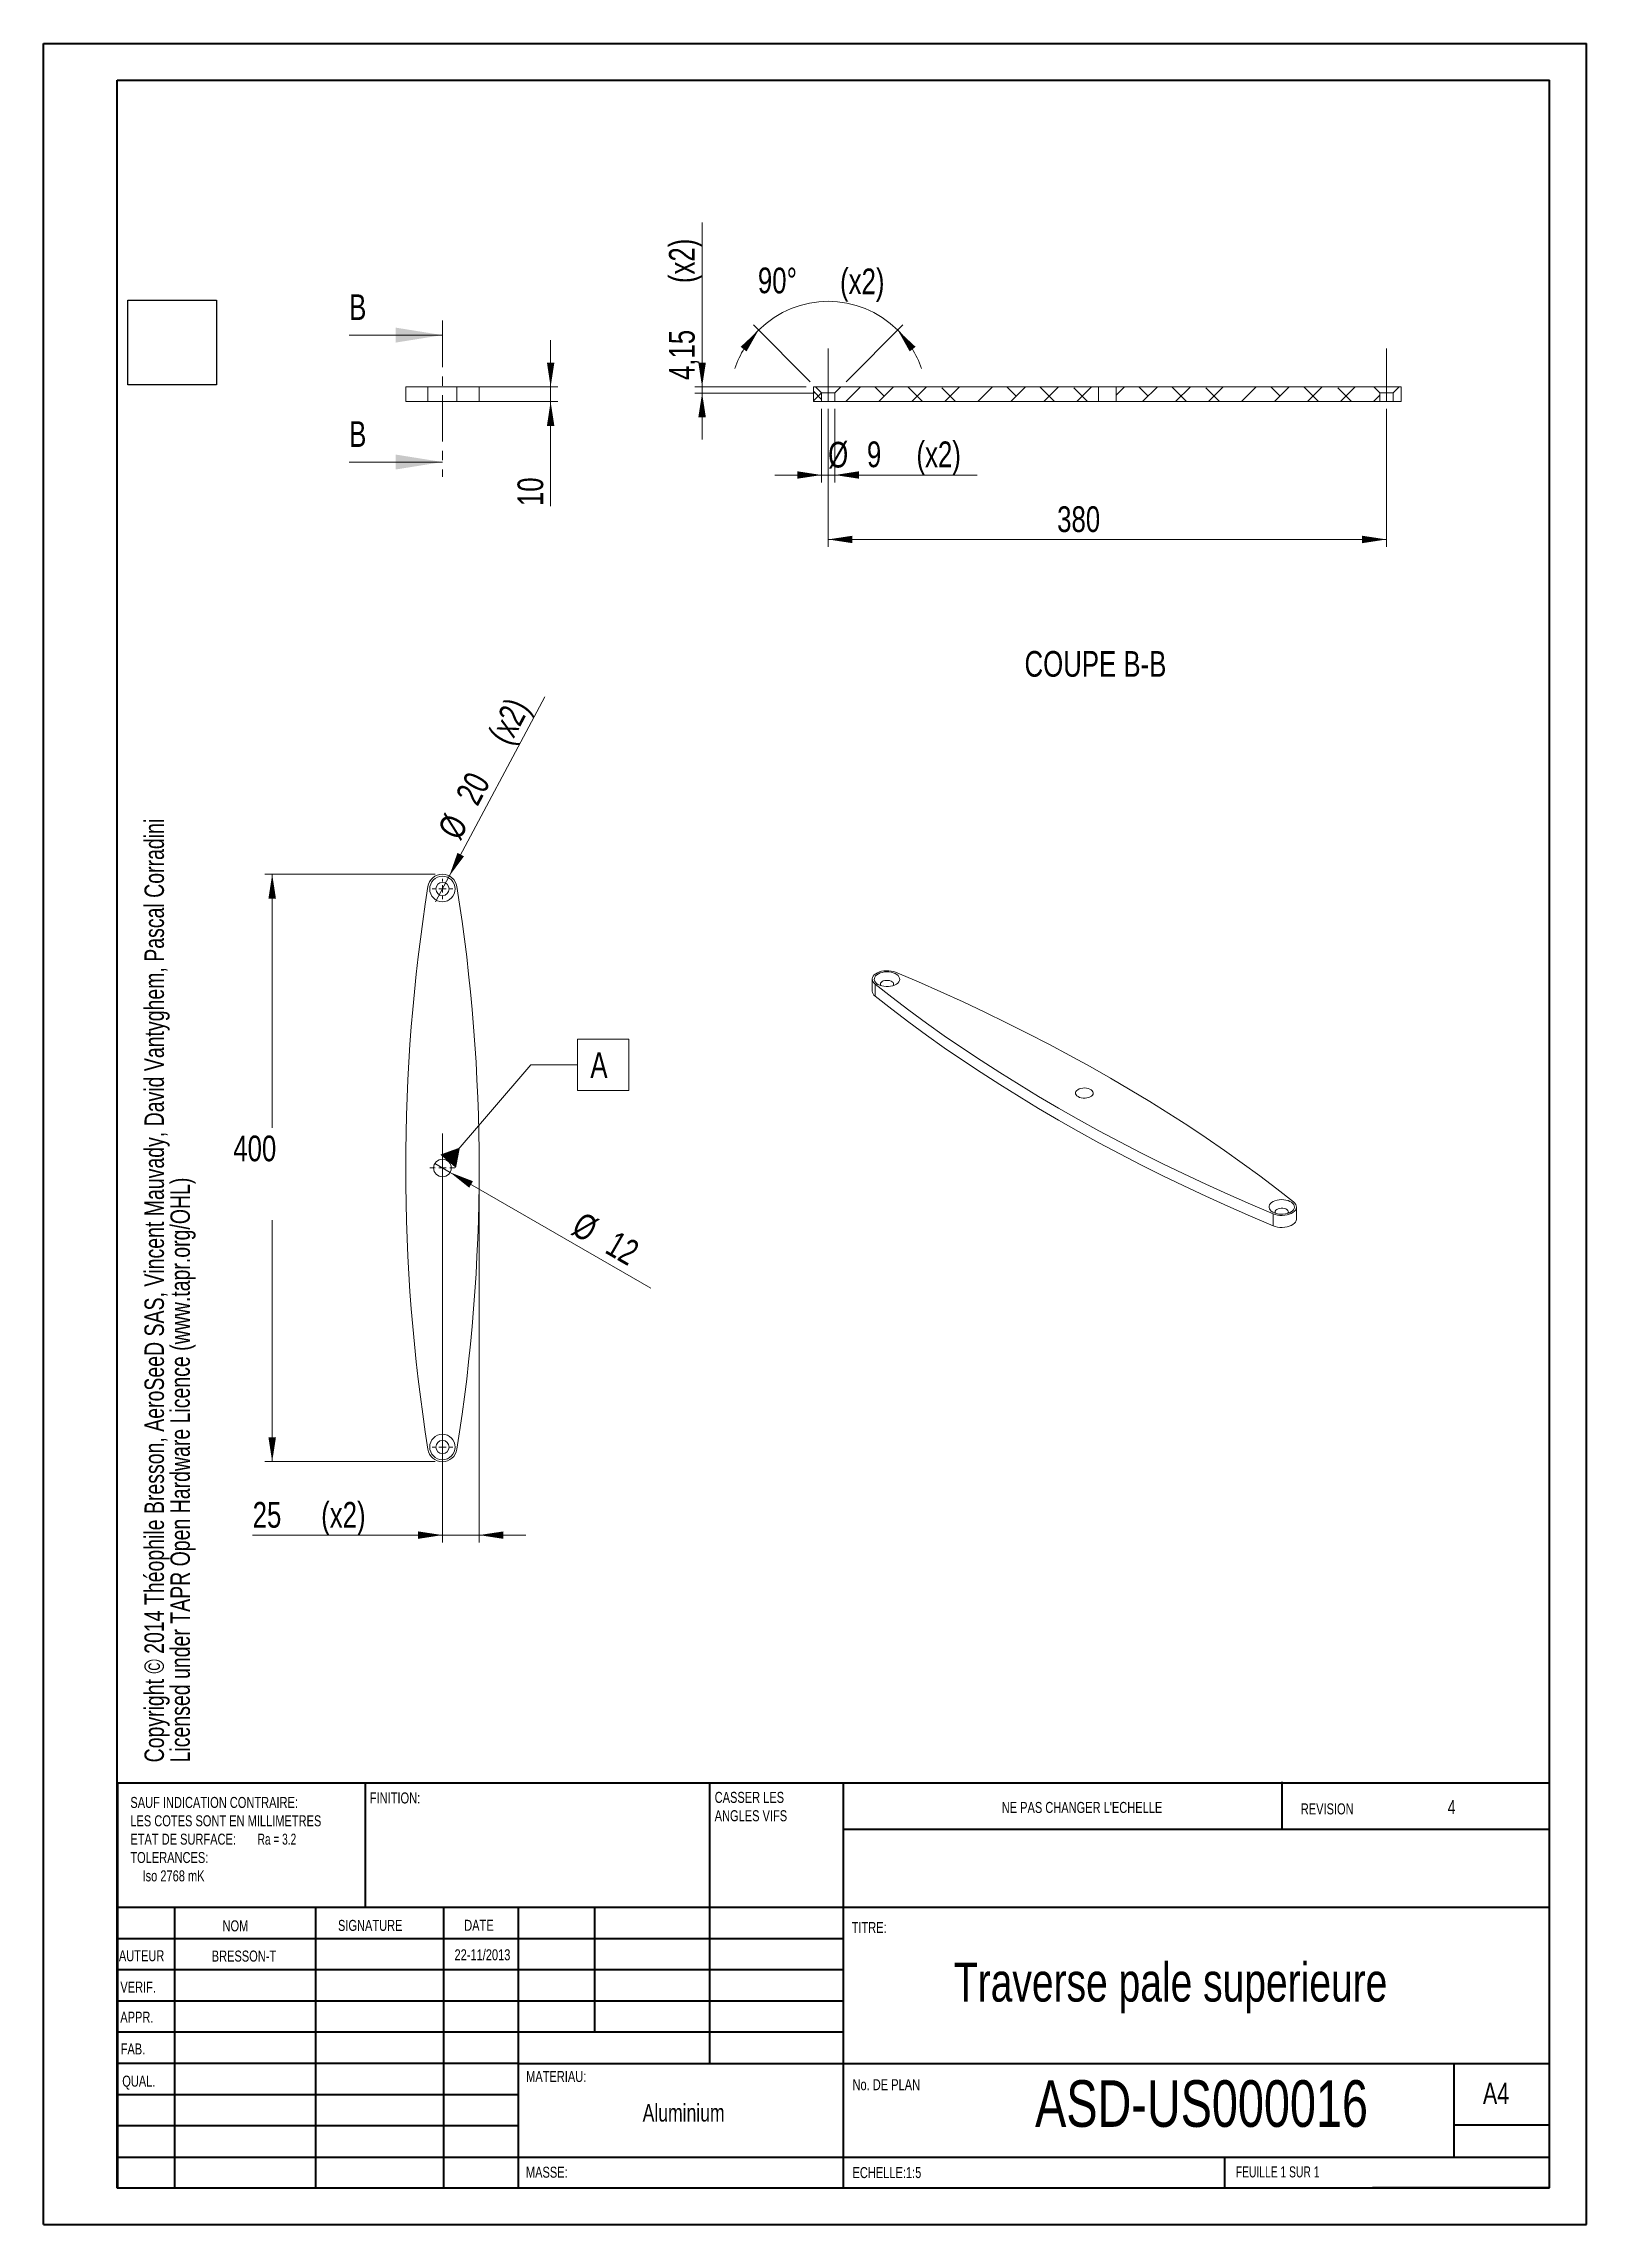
# Model space of a CAD drawing. Header units: millimetres. Extents: x 0 to 210, y 0 to 297.
import ezdxf

# ---------------------------------------------------------------- set-up
doc = ezdxf.new("R2010")
doc.units = ezdxf.units.MM
doc.linetypes.add('CENTER', pattern=[10.16, 6.35, -1.27, 1.27, -1.27])
doc.linetypes.add('CENTERX2', pattern=[20.32, 12.7, -2.54, 2.54, -2.54])
doc.styles.add('SLDTEXTSTYLE0', font='TXT', dxfattribs={"width": 0.75})
doc.styles.add('SLDTEXTSTYLE1', font='TXT', dxfattribs={"width": 0.7})
doc.styles.add('SLDTEXTSTYLE2', font='TXT', dxfattribs={"width": 0.6875})
doc.dimstyles.new('SLDDIMSTYLE0', dxfattribs={"dimtxt": 3.5, "dimasz": 3.302, "dimexe": 0, "dimexo": 0.0625, "dimgap": 0.875, "dimtad": 1, "dimlfac": 5, "dimrnd": 1e-09, "dimzin": 12, "dimdsep": 46, "dimtxsty": 'SLDTEXTSTYLE0', "dimsah": 1, "dimcen": 0.09, "dimadec": 0, "dimazin": 3, "dimtfac": 1, "dimtmove": 0, "dimatfit": 0, "dimfxl": 1, "dimfrac": 2, "dimtolj": 1, "dimtzin": 12, "dimarcsym": 0})
doc.dimstyles.new('SLDDIMSTYLE1', dxfattribs={"dimtxt": 3.5, "dimasz": 3.302, "dimexe": 0, "dimexo": 0.0625, "dimgap": 0.875, "dimtad": 0, "dimtih": 1, "dimtoh": 1, "dimlfac": 5, "dimrnd": 1e-09, "dimzin": 12, "dimdsep": 46, "dimtxsty": 'SLDTEXTSTYLE0', "dimsah": 1, "dimcen": 0.09, "dimadec": 0, "dimazin": 3, "dimtfac": 1, "dimtofl": 0, "dimtmove": 0, "dimatfit": 3, "dimfxl": 1, "dimfrac": 2, "dimtolj": 1, "dimtzin": 12, "dimarcsym": 0})
doc.dimstyles.new('SLDDIMSTYLE2', dxfattribs={"dimtxt": 3.5, "dimasz": 3.302, "dimexe": 0, "dimexo": 0.0625, "dimgap": 0.875, "dimtad": 1, "dimlfac": 5, "dimrnd": 1e-09, "dimzin": 12, "dimdsep": 46, "dimtxsty": 'SLDTEXTSTYLE0', "dimblk1": 'NONE', "dimsah": 1, "dimcen": 0, "dimadec": 0, "dimazin": 3, "dimtfac": 1, "dimtmove": 0, "dimatfit": 3, "dimldrblk": 'NONE', "dimfxl": 1, "dimfrac": 2, "dimtolj": 1, "dimtzin": 12, "dimarcsym": 0})
doc.dimstyles.new('SLDDIMSTYLE4', dxfattribs={"dimtxt": 3.5, "dimasz": 3.302, "dimexe": 0, "dimexo": 0.0625, "dimgap": 0.875, "dimtad": 1, "dimdec": 4, "dimlfac": 5, "dimzin": 12, "dimdsep": 46, "dimtxsty": 'SLDTEXTSTYLE0', "dimsah": 1, "dimcen": 0.09, "dimazin": 3, "dimtfac": 1, "dimtofl": 0, "dimtmove": 0, "dimatfit": 3, "dimfxl": 1, "dimfrac": 2, "dimtolj": 1, "dimtzin": 12, "dimarcsym": 0})
picture_1 = doc.add_image_def('image1.bmp', size_in_pixel=(400, 420))

# ---------------------------------------------------------------- blocks, each defined once
blk = doc.blocks.new('SW_NOTE_0')
at = {"color": 0, "linetype": 'Continuous', "lineweight": 0, "char_height": 2.6458, "attachment_point": 1, "rotation": 90, "style": 'SLDTEXTSTYLE0'}
for s, insert in [('Copyright © 2014 Théophile Bresson, AeroSeeD SAS, Vincent Mauvady, David Vantyghem, Pascal Corradini', (-3.41, 0)), ('Licensed under TAPR Open Hardware Licence (www.tapr.org/OHL)', (0.12, 0))]:
    blk.add_mtext(s, dxfattribs=dict(at, insert=insert))
blk = doc.blocks.new('SW_NOTE_1')
at = {"color": 0, "linetype": 'Continuous', "lineweight": 0, "char_height": 1.5, "attachment_point": 1, "style": 'SLDTEXTSTYLE0'}
for s, insert in [('CASSER LES', (0, 1.93)), ('ANGLES VIFS', (0, -0.57))]:
    blk.add_mtext(s, dxfattribs=dict(at, insert=insert))
blk = doc.blocks.new('SW_NOTE_2')
at = {"color": 0, "linetype": 'Continuous', "lineweight": 0, "char_height": 1.5, "attachment_point": 1}
for s, insert, style in [('SAUF INDICATION CONTRAIRE:', (0, 1.93), 'SLDTEXTSTYLE0'), ('LES COTES SONT EN MILLIMETRES', (0, -0.57), 'SLDTEXTSTYLE0'), ('TOLERANCES:', (0, -5.57), 'SLDTEXTSTYLE0'), ('ETAT DE SURFACE:', (0, -3.07), 'SLDTEXTSTYLE0'), ('Ra = 3.2', (17.33, -3.07), 'SLDTEXTSTYLE2'), ('Iso 2768 mK', (1.66, -8.07), 'SLDTEXTSTYLE0')]:
    blk.add_mtext(s, dxfattribs=dict(at, insert=insert, style=style))
blk = doc.blocks.new('*D4')
at = {"color": 7, "linetype": 'Continuous', "lineweight": 0}
for p, q in [((69.09, 250.46), (69.09, 256.81)), ((57.34, 250.46), (70.09, 250.46)), ((69.09, 250.46), (69.09, 248.46)), ((57.34, 248.46), (70.09, 248.46)), ((69.09, 248.46), (69.09, 234.23))]:
    blk.add_line(p, q, dxfattribs=at)
for points in [[(69.09, 250.46), (69.6, 253.77), (68.59, 253.77)], [(69.09, 248.46), (68.59, 245.16), (69.6, 245.16)]]:
    blk.add_solid(points, dxfattribs=at)
at = {"color": 7, "linetype": 'Continuous', "lineweight": 0, "insert": (64.58, 234.23, 0.02), "char_height": 3.5, "attachment_point": 1, "rotation": 90, "style": 'SLDTEXTSTYLE0'}
blk.add_mtext('10', dxfattribs=at)
blk = doc.blocks.new('*D5')
at = {"color": 7, "linetype": 'Continuous', "lineweight": 0}
for p, q in [((53.36, 184.09), (30.19, 184.09)), ((31.19, 184.09), (31.19, 149.55)), ((31.19, 104.09), (31.19, 136.99)), ((53.36, 104.09), (30.19, 104.09))]:
    blk.add_line(p, q, dxfattribs=at)
for points in [[(31.19, 184.09), (30.68, 180.78), (31.7, 180.78)], [(31.19, 104.09), (31.7, 107.39), (30.68, 107.39)]]:
    blk.add_solid(points, dxfattribs=at)
at = {"color": 7, "linetype": 'Continuous', "lineweight": 0, "insert": (25.89, 148.5, -0.98), "char_height": 3.5, "attachment_point": 1, "style": 'SLDTEXTSTYLE0'}
blk.add_mtext('400', dxfattribs=at)
blk = doc.blocks.new('*D7')
at = {"color": 7, "linetype": 'Continuous', "lineweight": 0}
for q in [(68.3, 208.26), (53.42, 180.32)]:
    blk.add_line((55.3, 183.85), q, dxfattribs=at)
blk.add_solid([(55.3, 183.85), (57.3, 186.53), (56.41, 187)], dxfattribs=at)
at = {"color": 7, "linetype": 'Continuous', "lineweight": 0, "char_height": 3.5, "attachment_point": 1, "rotation": 61.9664, "style": 'SLDTEXTSTYLE0'}
for s, insert in [('(x2)', (60.42, 203.11, -0.98)), ('20', (56.04, 194.87, -0.98)), ('%%c', (53.6, 190.19, -0.98))]:
    blk.add_mtext(s, dxfattribs=dict(at, insert=insert))
blk = doc.blocks.new('_NONE')
blk = doc.blocks.new('*D8')
at = {"color": 7, "linetype": 'Continuous', "lineweight": 0}
for p, q in [((54.36, 148.79), (54.36, 93.09)), ((59.36, 143.09), (59.36, 93.09)), ((54.36, 94.09), (28.53, 94.09)), ((54.36, 94.09), (59.36, 94.09)), ((59.36, 94.09), (65.71, 94.09))]:
    blk.add_line(p, q, dxfattribs=at)
for points in [[(54.36, 94.09), (51.06, 94.59), (51.06, 93.58)], [(59.36, 94.09), (62.67, 93.58), (62.67, 94.59)]]:
    blk.add_solid(points, dxfattribs=at)
at = {"color": 7, "linetype": 'Continuous', "lineweight": 0, "char_height": 3.5, "attachment_point": 1, "style": 'SLDTEXTSTYLE0'}
for s, insert in [('25', (28.53, 98.6, -0.98)), ('(x2)', (37.86, 98.6, -0.98))]:
    blk.add_mtext(s, dxfattribs=dict(at, insert=insert))
blk = doc.blocks.new('*D9')
at = {"color": 7, "linetype": 'Continuous', "lineweight": 0}
for q in [(53.33, 144.69), (82.73, 127.71)]:
    blk.add_line((55.4, 143.49), q, dxfattribs=at)
blk.add_solid([(55.4, 143.49), (58.01, 141.4), (58.52, 142.28)], dxfattribs=at)
at = {"color": 7, "linetype": 'Continuous', "lineweight": 0, "char_height": 3.5, "attachment_point": 1, "rotation": 330, "style": 'SLDTEXTSTYLE0'}
for s, insert in [('%%c', (73.47, 138.25, -0.98)), ('12', (78.06, 135.66, -0.98))]:
    blk.add_mtext(s, dxfattribs=dict(at, insert=insert))
blk = doc.blocks.new('SW_CENTERMARKSYMBOL_0')
at = {"color": 0, "linetype": 'Continuous', "lineweight": 0}
for p, q in [((-1, 0), (-1.4, 0)), ((0, 0), (-0.5, 0)), ((0, 1), (0, 1.4)), ((0, 0), (0, 0.5)), ((0, 0), (0, -0.5)), ((0, 0), (0.5, 0)), ((1, 0), (1.4, 0)), ((0, -1), (0, -1.4))]:
    blk.add_line(p, q, dxfattribs=at)
blk = doc.blocks.new('SW_CENTERMARKSYMBOL_1')
at = {"color": 0, "linetype": 'Continuous', "lineweight": 0}
for p, q in [((-1, 0), (-1.4, 0)), ((0, 0), (-0.5, 0)), ((0, 1), (0, 1.4)), ((0, 0), (0, 0.5)), ((0, 0), (0, -0.5)), ((0, 0), (0.5, 0)), ((1, 0), (1.4, 0)), ((0, -1), (0, -1.4))]:
    blk.add_line(p, q, dxfattribs=at)
blk = doc.blocks.new('SW_CENTERMARKSYMBOL_2')
at = {"color": 0, "linetype": 'Continuous', "lineweight": 0}
for p, q in [((-1, 0), (-1.7, 0)), ((0, 0), (-0.5, 0)), ((0, 1), (0, 1.7)), ((0, 0), (0, 0.5)), ((0, 0), (0, -0.5)), ((0, 0), (0.5, 0)), ((1, 0), (1.7, 0)), ((0, -1), (0, -1.7))]:
    blk.add_line(p, q, dxfattribs=at)
blk = doc.blocks.new('SW_DATUMTAG_0')
at = {"color": 0, "linetype": 'Continuous', "lineweight": 0}
for p, q in [((-1.77, -0.72), (-1.77, 6.28)), ((-1.77, 6.28), (5.23, 6.28)), ((5.23, 6.28), (5.23, -0.72)), ((-19.36, -10.35), (-8.12, 2.78)), ((-8.12, 2.78), (-1.77, 2.78)), ((5.23, -0.72), (-1.77, -0.72))]:
    blk.add_line(p, q, dxfattribs=at)
blk.add_solid([(-18.29, -11.26), (-20.42, -9.44), (-17.76, -8.48)], dxfattribs=at)
at = {"color": 0, "linetype": 'Continuous', "lineweight": 0, "insert": (0, 4.51, 1), "char_height": 3.5, "attachment_point": 1, "style": 'SLDTEXTSTYLE0'}
blk.add_mtext('A', dxfattribs=at)
blk = doc.blocks.new('*D14')
at = {"color": 7, "linetype": 'Continuous', "lineweight": 0}
for p, q in [((106.87, 247.46), (106.87, 228.69)), ((182.87, 247.46), (182.87, 228.69)), ((106.87, 229.69), (182.87, 229.69))]:
    blk.add_line(p, q, dxfattribs=at)
for points in [[(106.87, 229.69), (110.17, 229.18), (110.17, 230.19)], [(182.87, 229.69), (179.56, 230.19), (179.56, 229.18)]]:
    blk.add_solid(points, dxfattribs=at)
at = {"color": 7, "linetype": 'Continuous', "lineweight": 0, "insert": (138.04, 234.2, 0.02), "char_height": 3.5, "attachment_point": 1, "style": 'SLDTEXTSTYLE0'}
blk.add_mtext('380', dxfattribs=at)
blk = doc.blocks.new('*D15')
at = {"color": 7, "linetype": 'Continuous', "lineweight": 0}
for p, q in [((105.97, 247.46), (105.97, 237.46)), ((107.77, 247.46), (107.77, 237.46)), ((105.97, 238.46), (99.62, 238.46)), ((105.97, 238.46), (107.77, 238.46)), ((107.77, 238.46), (127.14, 238.46))]:
    blk.add_line(p, q, dxfattribs=at)
for points in [[(105.97, 238.46), (102.66, 238.97), (102.66, 237.96)], [(107.77, 238.46), (111.07, 237.96), (111.07, 238.97)]]:
    blk.add_solid(points, dxfattribs=at)
at = {"color": 7, "linetype": 'Continuous', "lineweight": 0, "char_height": 3.5, "attachment_point": 1, "style": 'SLDTEXTSTYLE0'}
for s, insert in [('%%c', (106.87, 242.98, 2.52)), ('9', (112.15, 243.03, 2.52)), ('(x2)', (118.89, 243.03, 2.52))]:
    blk.add_mtext(s, dxfattribs=dict(at, insert=insert))
blk = doc.blocks.new('*D16')
at = {"color": 7, "linetype": 'Continuous', "lineweight": 0}
for p, q in [((104.43, 251.17), (96.69, 258.91)), ((109.3, 251.17), (117.04, 258.91))]:
    blk.add_line(p, q, dxfattribs=at)
for start, end in [(45, 135), (135, 161.5311), (18.4689, 45)]:
    blk.add_arc((106.87, 248.73), 13.39, start, end, dxfattribs=at)
for points in [[(97.4, 258.2), (94.96, 255.92), (95.76, 255.29)], [(116.34, 258.2), (117.97, 255.29), (118.77, 255.92)]]:
    blk.add_solid(points, dxfattribs=at)
at = {"color": 7, "linetype": 'Continuous', "lineweight": 0, "char_height": 3.5, "attachment_point": 1, "rotation": 359.4539, "style": 'SLDTEXTSTYLE0'}
for s, insert in [('90°', (97.32, 266.73, 2.52)), ('(x2)', (108.51, 266.62, 2.52))]:
    blk.add_mtext(s, dxfattribs=dict(at, insert=insert))
blk = doc.blocks.new('*D17')
at = {"color": 7, "linetype": 'Continuous', "lineweight": 0}
for p, q in [((89.71, 250.46), (89.71, 272.85)), ((103.87, 250.46), (88.71, 250.46)), ((104.97, 249.63), (88.71, 249.63)), ((89.71, 250.46), (89.71, 249.63)), ((89.71, 249.63), (89.71, 243.28))]:
    blk.add_line(p, q, dxfattribs=at)
for points in [[(89.71, 250.46), (90.22, 253.77), (89.2, 253.77)], [(89.71, 249.63), (89.2, 246.33), (90.22, 246.33)]]:
    blk.add_solid(points, dxfattribs=at)
at = {"color": 7, "linetype": 'Continuous', "lineweight": 0, "char_height": 3.5, "attachment_point": 1, "rotation": 90, "style": 'SLDTEXTSTYLE0'}
for s, insert in [('(x2)', (85.2, 264.6, 2.52)), ('4,15', (85.2, 251.4, 2.52))]:
    blk.add_mtext(s, dxfattribs=dict(at, insert=insert))

msp = doc.modelspace()

# ---------------------------------------------------------------- hatches: boundary and pattern name
at = {"linetype": 'Continuous', "lineweight": 0}
h = msp.add_hatch(dxfattribs=at)
h.set_pattern_fill('ANSI38', style=0)
h.paths.add_polyline_path([(104.866962, 250.463862), (104.866962, 248.463862), (105.966962, 248.463862), (105.966962, 249.633862), (105.136962, 250.463862)], flags=0)
h = msp.add_hatch(dxfattribs=at)
h.set_pattern_fill('ANSI38', style=0)
h.paths.add_polyline_path([(107.766962, 248.463862), (143.666962, 248.463862), (143.666962, 250.463862), (108.596962, 250.463862), (107.766962, 249.633862)], flags=0)
h = msp.add_hatch(dxfattribs=at)
h.set_pattern_fill('ANSI38', style=0)
h.paths.add_polyline_path([(181.136962, 250.463862), (146.066962, 250.463862), (146.066962, 248.463862), (181.966962, 248.463862), (181.966962, 249.633862)], flags=0)
h = msp.add_hatch(dxfattribs=at)
h.set_pattern_fill('ANSI38', style=0)
h.paths.add_polyline_path([(184.866962, 248.463862), (184.866962, 250.463862), (184.596962, 250.463862), (183.766962, 249.633862), (183.766962, 248.463862)], flags=0)

# ---------------------------------------------------------------- linework, layer by layer
at = {"color": 7, "linetype": 'Continuous', "lineweight": 40}
for p, q in [((0.078844, 0.21478), (0.078844, 297.21478)), ((0.078844, 297.21478), (210.078844, 297.21478)), ((210.078844, 0.21478), (210.078844, 297.21478)), ((210.078844, 292.21478), (210.078844, 297.21478)), ((10.078844, 292.21478), (205.078844, 292.21478)), ((10.078844, 5.21478), (10.078844, 292.21478)), ((205.078844, 5.21478), (205.078844, 292.21478)), ((10.110821, 60.370927), (205.078844, 60.370927)), ((10.110821, 60.370927), (10.110821, 5.120927)), ((43.910821, 43.370927), (43.910821, 60.370927)), ((90.710821, 60.370927), (90.710821, 22.120927)), ((108.910821, 60.370927), (108.910821, 5.120927)), ((168.678844, 54.08978), (168.678844, 60.46478)), ((205.078844, 53.995927), (108.910821, 53.995927)), ((205.078844, 43.370927), (10.110821, 43.370927)), ((17.910821, 43.370927), (17.910821, 5.120927)), ((37.101773, 43.370927), (37.101773, 5.120927)), ((54.509747, 43.370927), (54.509747, 5.120927)), ((64.710821, 5.120927), (64.710821, 43.370927)), ((75.110821, 26.370927), (75.110821, 43.370927)), ((108.910821, 39.120927), (10.110821, 39.120927)), ((108.910821, 34.870927), (10.110821, 34.870927)), ((108.910821, 30.620927), (10.110821, 30.620927)), ((108.910821, 26.370927), (10.110821, 26.370927)), ((64.710821, 22.120927), (10.110821, 22.120927)), ((64.710821, 22.120927), (205.078844, 22.120927)), ((192.078844, 9.46478), (192.078844, 22.21478)), ((64.710821, 17.870855), (10.110821, 17.870855)), ((64.710821, 13.620927), (10.110821, 13.620927)), ((205.078844, 13.71478), (192.078844, 13.71478)), ((10.110821, 9.370927), (205.078844, 9.370927)), ((160.878844, 5.21478), (160.878844, 9.46478)), ((10.078844, 5.21478), (205.078844, 5.21478)), ((205.078844, 5.21478), (180.988312, 5.21478)), ((0.078844, 0.21478), (210.078844, 0.21478))]:
    msp.add_line(p, q, dxfattribs=at)
at = {"color": 7, "linetype": 'CENTER', "lineweight": 0}
msp.add_line((54.364671, 259.516631), (54.364671, 238.231245), dxfattribs=at)
at = {"color": 7, "linetype": 'Continuous', "lineweight": 0}
for p, q in [((41.664671, 257.516631), (54.364671, 257.516631)), ((41.664671, 240.231245), (54.364671, 240.231245))]:
    msp.add_line(p, q, dxfattribs=at)
at = {"color": 7, "linetype": 'CENTERX2', "lineweight": 0}
for p, q in [((106.866962, 248.463862), (106.866962, 255.671574)), ((182.866962, 248.463862), (182.866962, 255.671574))]:
    msp.add_line(p, q, dxfattribs=at)
at = {"color": 7, "linetype": 'Continuous', "lineweight": 15}
for p, q in [((49.364671, 250.463862), (49.364671, 248.463862)), ((49.364671, 250.463862), (52.389448, 250.463862)), ((52.389448, 250.463862), (52.389448, 248.463862)), ((52.389448, 250.463862), (56.339895, 250.463862)), ((56.339895, 250.463862), (56.339895, 248.463862)), ((56.339895, 250.463862), (59.364671, 250.463862)), ((59.364671, 248.463862), (59.364671, 250.463862)), ((104.866961, 248.463862), (104.866961, 250.463862)), ((104.866961, 250.463862), (105.136961, 250.463862)), ((105.136961, 250.463862), (105.966962, 249.633862)), ((108.596963, 250.463862), (105.136961, 250.463862)), ((107.766963, 249.633862), (105.966962, 249.633862)), ((105.966962, 249.633862), (105.966962, 248.463862)), ((107.766963, 249.633862), (108.596963, 250.463862)), ((107.766963, 248.463862), (107.766963, 249.633862)), ((108.596963, 250.463862), (143.666962, 250.463862)), ((143.666962, 248.463862), (143.666962, 250.463862)), ((146.066962, 250.463862), (143.666962, 250.463862)), ((146.066962, 250.463862), (146.066962, 248.463862)), ((146.066962, 250.463862), (181.136961, 250.463862)), ((181.136961, 250.463862), (181.966961, 249.633862)), ((184.596962, 250.463862), (181.136961, 250.463862)), ((181.966961, 249.633862), (181.966961, 248.463862)), ((183.766962, 249.633862), (181.966961, 249.633862)), ((183.766962, 249.633862), (184.596962, 250.463862)), ((183.766962, 248.463862), (183.766962, 249.633862)), ((184.596962, 250.463862), (184.866963, 250.463862)), ((184.866963, 250.463862), (184.866963, 248.463862)), ((49.364671, 248.463862), (52.389448, 248.463862)), ((52.389448, 248.463862), (56.339895, 248.463862)), ((56.339895, 248.463862), (59.364671, 248.463862)), ((104.866961, 248.463862), (105.966962, 248.463862)), ((107.766963, 248.463862), (105.966962, 248.463862)), ((107.766963, 248.463862), (143.666962, 248.463862)), ((146.066962, 248.463862), (143.666962, 248.463862)), ((146.066962, 248.463862), (181.966961, 248.463862)), ((183.766962, 248.463862), (181.966961, 248.463862)), ((183.766962, 248.463862), (184.866963, 248.463862)), ((112.874871, 169.801268), (112.874871, 168.168187)), ((113.256263, 169.123083), (113.256263, 167.490001)), ((167.440205, 137.843359), (167.440205, 136.210277)), ((170.614984, 137.14468), (170.614984, 138.777761))]:
    msp.add_line(p, q, dxfattribs=at)
at = {"color": 7, "linetype": 'Continuous', "lineweight": 15, "flags": 128}
for points in [[(116.049651, 170.735671), (115.765576, 170.835024), (115.456936, 170.905866), (115.132243, 170.946244), (114.800451, 170.955045), (114.470712, 170.932024), (114.152119, 170.877819), (113.853459, 170.793922), (113.582971, 170.682648), (113.348111, 170.547067), (113.155358, 170.390917), (113.010029, 170.218505), (112.916133, 170.034584), (112.876255, 169.84423), (112.8915, 169.652691), (112.961445, 169.465249), (113.084161, 169.287075), (113.256263, 169.123083)], [(113.651576, 169.095076), (113.889663, 168.980329), (114.159414, 168.891968), (114.452162, 168.832832), (114.758495, 168.804823), (115.06857, 168.80884), (115.372417, 168.844756), (115.660273, 168.911414), (115.922887, 169.006673), (116.151816, 169.12747), (116.339702, 169.269925), (116.480509, 169.429457), (116.569709, 169.600938), (116.604434, 169.77886), (116.58357, 169.957502), (116.507789, 170.131121), (116.379522, 170.29414), (116.202896, 170.441316), (115.983585, 170.567922), (115.72864, 170.669886), (115.446253, 170.743933), (115.145501, 170.787682), (114.836051, 170.799726), (114.52785, 170.779678), (114.230803, 170.728184), (113.954454, 170.646899), (113.707691, 170.538434), (113.49844, 170.406276), (113.333428, 170.254673), (113.21796, 170.088497), (113.155748, 169.913089), (113.148789, 169.734087), (113.197307, 169.557244), (113.299745, 169.388245), (113.452806, 169.232521), (113.651576, 169.095076)], [(115.707069, 168.925704), (115.721662, 168.947546), (115.770876, 169.074645), (115.76379, 169.204817), (115.70085, 169.329882), (115.586009, 169.441982), (115.426485, 169.534073), (115.232303, 169.600368), (115.015662, 169.636702), (114.790173, 169.640793), (114.570006, 169.612383), (114.368995, 169.553257), (114.19977, 169.46713), (114.072963, 169.359415), (113.996544, 169.236879), (113.975315, 169.10722), (114.010606, 168.978588), (114.042669, 168.925704)], [(170.233593, 139.455947), (167.9493, 141.243051), (165.616514, 143.009155), (163.235816, 144.753821), (160.807796, 146.476615), (158.333056, 148.177111), (155.81221, 149.854887), (153.245885, 151.509525), (150.634718, 153.140614), (147.979357, 154.747751), (145.280462, 156.330535), (142.538702, 157.888574), (139.754758, 159.421482), (136.929322, 160.928876), (134.063094, 162.410384), (131.156787, 163.865637), (128.211122, 165.294274), (125.226831, 166.69594), (122.204654, 168.070289), (119.14534, 169.416977), (116.049651, 170.735671)], [(113.256263, 169.123083), (115.540556, 167.335979), (117.873341, 165.569875), (120.25404, 163.825209), (122.68206, 162.102415), (125.1568, 160.401919), (127.677646, 158.724143), (130.243971, 157.069505), (132.855138, 155.438416), (135.510499, 153.831279), (138.209394, 152.248495), (140.951154, 150.690456), (143.735098, 149.157548), (146.560534, 147.650154), (149.426762, 146.168646), (152.333069, 144.713392), (155.278734, 143.284755), (158.263025, 141.883089), (161.285202, 140.508741), (164.344516, 139.162053), (167.440205, 137.843359)], [(113.256263, 167.490001), (115.540556, 165.702898), (117.873341, 163.936794), (120.25404, 162.192128), (122.68206, 160.469333), (125.1568, 158.768837), (127.677646, 157.091062), (130.243971, 155.436424), (132.855138, 153.805334), (135.510499, 152.198197), (138.209394, 150.615413), (140.951154, 149.057374), (143.735098, 147.524467), (146.560534, 146.017072), (149.426762, 144.535564), (152.333069, 143.080311), (155.278734, 141.651674), (158.263025, 140.250008), (161.285202, 138.87566), (164.344516, 137.528971), (167.440205, 136.210277)], [(140.8964, 153.79967), (141.098646, 153.70582), (141.331112, 153.639263), (141.582928, 153.603111), (141.842318, 153.599055), (142.097155, 153.627284), (142.335522, 153.686478), (142.546273, 153.773869), (142.719554, 153.885371), (142.847263, 154.015771), (142.923428, 154.15897), (142.944488, 154.308274), (142.909457, 154.456701), (142.819975, 154.59731), (142.680224, 154.723527), (142.49674, 154.82945), (142.278102, 154.910126), (142.034533, 154.961783), (141.777423, 154.982006), (141.518793, 154.969849), (141.270738, 154.92588), (141.044854, 154.852155), (140.851706, 154.752122), (140.700323, 154.630458), (140.597785, 154.492851), (140.548886, 154.345737), (140.555913, 154.195994), (140.618537, 154.050624), (140.733829, 153.916425), (140.8964, 153.79967)], [(167.39169, 138.071568), (167.629777, 137.956821), (167.899529, 137.86846), (168.192277, 137.809324), (168.49861, 137.781315), (168.808684, 137.785333), (169.112533, 137.821247), (169.40039, 137.887905), (169.663002, 137.983165), (169.891931, 138.103962), (170.079819, 138.246416), (170.220624, 138.405949), (170.309824, 138.577431), (170.344551, 138.755351), (170.323687, 138.933993), (170.247904, 139.107613), (170.119637, 139.270632), (169.943011, 139.417808), (169.7237, 139.544414), (169.468755, 139.646378), (169.186368, 139.720425), (168.885618, 139.764172), (168.576168, 139.776217), (168.267965, 139.756171), (167.970918, 139.704676), (167.694571, 139.62339), (167.447805, 139.514926), (167.238555, 139.382768), (167.073545, 139.231164), (166.958077, 139.064988), (166.895862, 138.889581), (166.888904, 138.710579), (166.937422, 138.533737), (167.039859, 138.364737), (167.192921, 138.209013), (167.39169, 138.071568)], [(167.440205, 137.843359), (167.724279, 137.744006), (168.032919, 137.673164), (168.357613, 137.632786), (168.689405, 137.623985), (169.019143, 137.647006), (169.337737, 137.701211), (169.636396, 137.785108), (169.906885, 137.896382), (170.141744, 138.031963), (170.334497, 138.188113), (170.479826, 138.360525), (170.573723, 138.544446), (170.6136, 138.734799), (170.598355, 138.926339), (170.528411, 139.11378), (170.405695, 139.291955), (170.233593, 139.455947)], [(167.440205, 136.210277), (167.724279, 136.110925), (168.032919, 136.040082), (168.357613, 135.999704), (168.689405, 135.990903), (169.019143, 136.013924), (169.337737, 136.068129), (169.636396, 136.152026), (169.906885, 136.2633), (170.141744, 136.398882), (170.334497, 136.555031), (170.479826, 136.727444), (170.573723, 136.911364), (170.6136, 137.101718), (170.614984, 137.14468)], [(169.447186, 137.902195), (169.461779, 137.924037), (169.51099, 138.051138), (169.503904, 138.181309), (169.440965, 138.306374), (169.326126, 138.418473), (169.166602, 138.510564), (168.972418, 138.57686), (168.755777, 138.613194), (168.530288, 138.617285), (168.310122, 138.588874), (168.10911, 138.529749), (167.939885, 138.443623), (167.81308, 138.335906), (167.736661, 138.21337), (167.71543, 138.083712), (167.75072, 137.95508), (167.782786, 137.902195)]]:
    msp.add_lwpolyline(points, dxfattribs=at)
at = {"color": 7, "linetype": 'Continuous', "lineweight": 15}
for centre, radius in [((54.364671, 182.086293), 1.73), ((54.364671, 182.086293), 0.9), ((54.364671, 144.086293), 1.2), ((54.364671, 106.086293), 1.73), ((54.364671, 106.086293), 0.9)]:
    msp.add_circle(centre, radius, dxfattribs=at)
for centre, radius, start, end in [((293.531338, 144.086293), 244.166667, 170.97202308, 189.02797692), ((54.364671, 182.086293), 2, 9.02797692, 170.97202308), ((-184.801995, 144.086293), 244.166667, 350.97202308, 9.02797692), ((113.756417, 168.217607), 0.88293, 183.20871476, 235.4955), ((54.364671, 106.086293), 2, 189.02797692, 350.97202308)]:
    msp.add_arc(centre, radius, start, end, dxfattribs=at)
at = {"color": 7, "linetype": 'Continuous', "lineweight": 0}
for points in [[(54.364671, 257.516631), (48.014671, 258.532631), (48.014671, 256.500631)], [(54.364671, 240.231245), (48.014671, 241.247245), (48.014671, 239.215245)]]:
    msp.add_solid(points, dxfattribs=at)

# ---------------------------------------------------------------- block references
for name, p in [('SW_NOTE_0', (17.218153, 63.134647)), ('SW_CENTERMARKSYMBOL_0', (54.364671, 182.086293)), ('SW_DATUMTAG_0', (74.500942, 155.344422)), ('SW_CENTERMARKSYMBOL_2', (54.364671, 144.086293)), ('SW_CENTERMARKSYMBOL_1', (54.364671, 106.086293)), ('SW_NOTE_2', (11.880848, 56.498655)), ('SW_NOTE_1', (91.420037, 57.190417))]:
    msp.add_blockref(name, p, dxfattribs=at)

# ---------------------------------------------------------------- texts
at = {"color": 7, "linetype": 'Continuous', "char_height": 3.5, "attachment_point": 1, "style": 'SLDTEXTSTYLE0'}
for insert in [(41.664671, 263.073701), (41.664671, 245.788316)]:
    msp.add_mtext('B', dxfattribs=dict(at, insert=insert))
at = {"color": 7, "linetype": 'Continuous', "lineweight": 0}
for s, insert, char_height, attachment_point, style in [('COUPE B-B', (143.254283, 214.491215), 3.5, 2, 'SLDTEXTSTYLE0'), ('FINITION:', (44.482113, 59.040199), 1.5, 1, 'SLDTEXTSTYLE0'), ("NE PAS CHANGER L'ECHELLE", (130.493484, 57.747774), 1.5, 1, 'SLDTEXTSTYLE0'), ('REVISION', (171.206425, 57.549689), 1.5, 1, 'SLDTEXTSTYLE0'), ('4', (191.738597, 57.990095), 1.905, 2, 'SLDTEXTSTYLE0'), ('NOM', (24.43306, 41.62241), 1.5, 1, 'SLDTEXTSTYLE0'), ('SIGNATURE', (40.144408, 41.682684), 1.5, 1, 'SLDTEXTSTYLE0'), ('DATE', (57.325523, 41.697107), 1.5, 1, 'SLDTEXTSTYLE0'), ('TITRE:', (110.067008, 41.399262), 1.5, 1, 'SLDTEXTSTYLE0'), ('AUTEUR', (10.32297, 37.550642), 1.5, 1, 'SLDTEXTSTYLE0'), ('BRESSON-T', (27.345504, 37.504293), 1.4986, 2, 'SLDTEXTSTYLE0'), ('22-11/2013', (59.80825, 37.680027), 1.4986, 2, 'SLDTEXTSTYLE0'), ('Traverse pale superieure', (153.48815, 35.849897), 5.29166667, 2, 'SLDTEXTSTYLE0'), ('VERIF.', (10.52129, 33.275335), 1.5, 1, 'SLDTEXTSTYLE0'), ('APPR.', (10.512543, 29.185223), 1.5, 1, 'SLDTEXTSTYLE0'), ('FAB.', (10.566007, 24.854632), 1.5, 1, 'SLDTEXTSTYLE0'), ('MATERIAU:', (65.756683, 21.106984), 1.5, 1, 'SLDTEXTSTYLE0'), ('QUAL.', (10.779864, 20.470577), 1.5, 1, 'SLDTEXTSTYLE0'), ('No. DE PLAN', (110.184787, 19.989565), 1.5, 1, 'SLDTEXTSTYLE0'), ('ASD-US000016', (157.698223, 19.846519), 6.35, 2, 'SLDTEXTSTYLE0'), ('A4', (195.999828, 19.515225), 2.9104167, 1, 'SLDTEXTSTYLE0'), ('Aluminium', (87.196932, 16.606493), 2.38125, 2, 'SLDTEXTSTYLE0'), ('MASSE:', (65.728632, 8.070239), 1.4986, 1, 'SLDTEXTSTYLE0'), ('ECHELLE:1:5', (110.184787, 8.021015), 1.5, 1, 'SLDTEXTSTYLE0'), ('FEUILLE 1 SUR 1', (162.357138, 8.114868), 1.5, 1, 'SLDTEXTSTYLE1')]:
    msp.add_mtext(s, dxfattribs=dict(at, insert=insert, char_height=char_height, attachment_point=attachment_point, style=style))

# ---------------------------------------------------------------- dimensions: what is measured, and where the dimension line sits
dim = msp.add_linear_dim(base=(89.7074, 249.633862), p1=(104.866962, 250.463862), p2=(105.966962, 249.633862), angle=90, text='<> (x2)', dimstyle='SLDDIMSTYLE0', dxfattribs=at)
dim.commit()
dim.dimension.update_dxf_attribs({"geometry": '*D17', "text_midpoint": (89.7074, 262.124978), "dimtype": 160})
dim = msp.add_angular_dim_2l(base=(106.866962, 262.125587), line1=((107.766962, 249.633862), (108.596962, 250.463862)), line2=((105.136962, 250.463862), (105.966962, 249.633862)), text='<> (x2)', dimstyle='SLDDIMSTYLE4', dxfattribs=at)
dim.commit()
dim.dimension.update_dxf_attribs({"geometry": '*D16', "text_midpoint": (106.994606, 262.124978), "dimtype": 162})
for base, p1, p2, dimstyle, picture, middle in [((69.09354, 248.463862), (56.339895, 250.463862), (56.339895, 248.463862), 'SLDDIMSTYLE0', '*D4', (69.09354, 238.234695)), ((31.191083, 104.086293), (54.364671, 184.086293), (54.364671, 104.086293), 'SLDDIMSTYLE1', '*D5', (31.191083, 146.771253))]:
    dim = msp.add_linear_dim(base=base, p1=p1, p2=p2, angle=90, dimstyle=dimstyle, dxfattribs=at)
    dim.commit()
    dim.dimension.update_dxf_attribs({"geometry": picture, "text_midpoint": middle, "dimtype": 160})
for base, p1, p2, text, picture, middle in [((107.766962, 238.463862), (105.966962, 248.463862), (107.766962, 248.463862), '%%c<> (x2)', '*D15', (117.004233, 238.463862)), ((59.364671, 96.864418), (54.364671, 144.086293), (59.364671, 144.086293), '<> (x2)', '*D8', (37.316015, 96.864418))]:
    dim = msp.add_linear_dim(base=base, p1=p1, p2=p2, text=text, dimstyle='SLDDIMSTYLE0', dxfattribs=at)
    dim.commit()
    dim.dimension.update_dxf_attribs({"geometry": picture, "text_midpoint": middle, "dimtype": 160})
dim = msp.add_linear_dim(base=(182.866962, 232.463862), p1=(106.866962, 248.463862), p2=(182.866962, 248.463862), dimstyle='SLDDIMSTYLE1', dxfattribs=at)
dim.commit()
dim.dimension.update_dxf_attribs({"geometry": '*D14', "text_midpoint": (143.341886, 232.463862), "dimtype": 160})
dim = msp.add_diameter_dim_2p(p1=(53.424693, 180.320949), p2=(55.30465, 183.851637), text='<> (x2)', dimstyle='SLDDIMSTYLE2', dxfattribs=at)
dim.commit()
dim.dimension.update_dxf_attribs({"geometry": '*D7', "text_midpoint": (63.02816, 198.356906), "dimtype": 163})
dim = msp.add_diameter_dim_2p(p1=(53.325441, 144.686293), p2=(55.403902, 143.486293), dimstyle='SLDDIMSTYLE2', dxfattribs=at)
dim.commit()
dim.dimension.update_dxf_attribs({"geometry": '*D9', "text_midpoint": (77.102442, 130.958651), "dimtype": 163})

# ---------------------------------------------------------------- pictures from other files: only their frames are drawn
image = msp.add_image(picture_1, insert=(23.628208, 250.748011), size_in_units=(11.526773, 12.103112), rotation=90)
image.dxf.flags = 7

doc.saveas('drawing.dxf')
